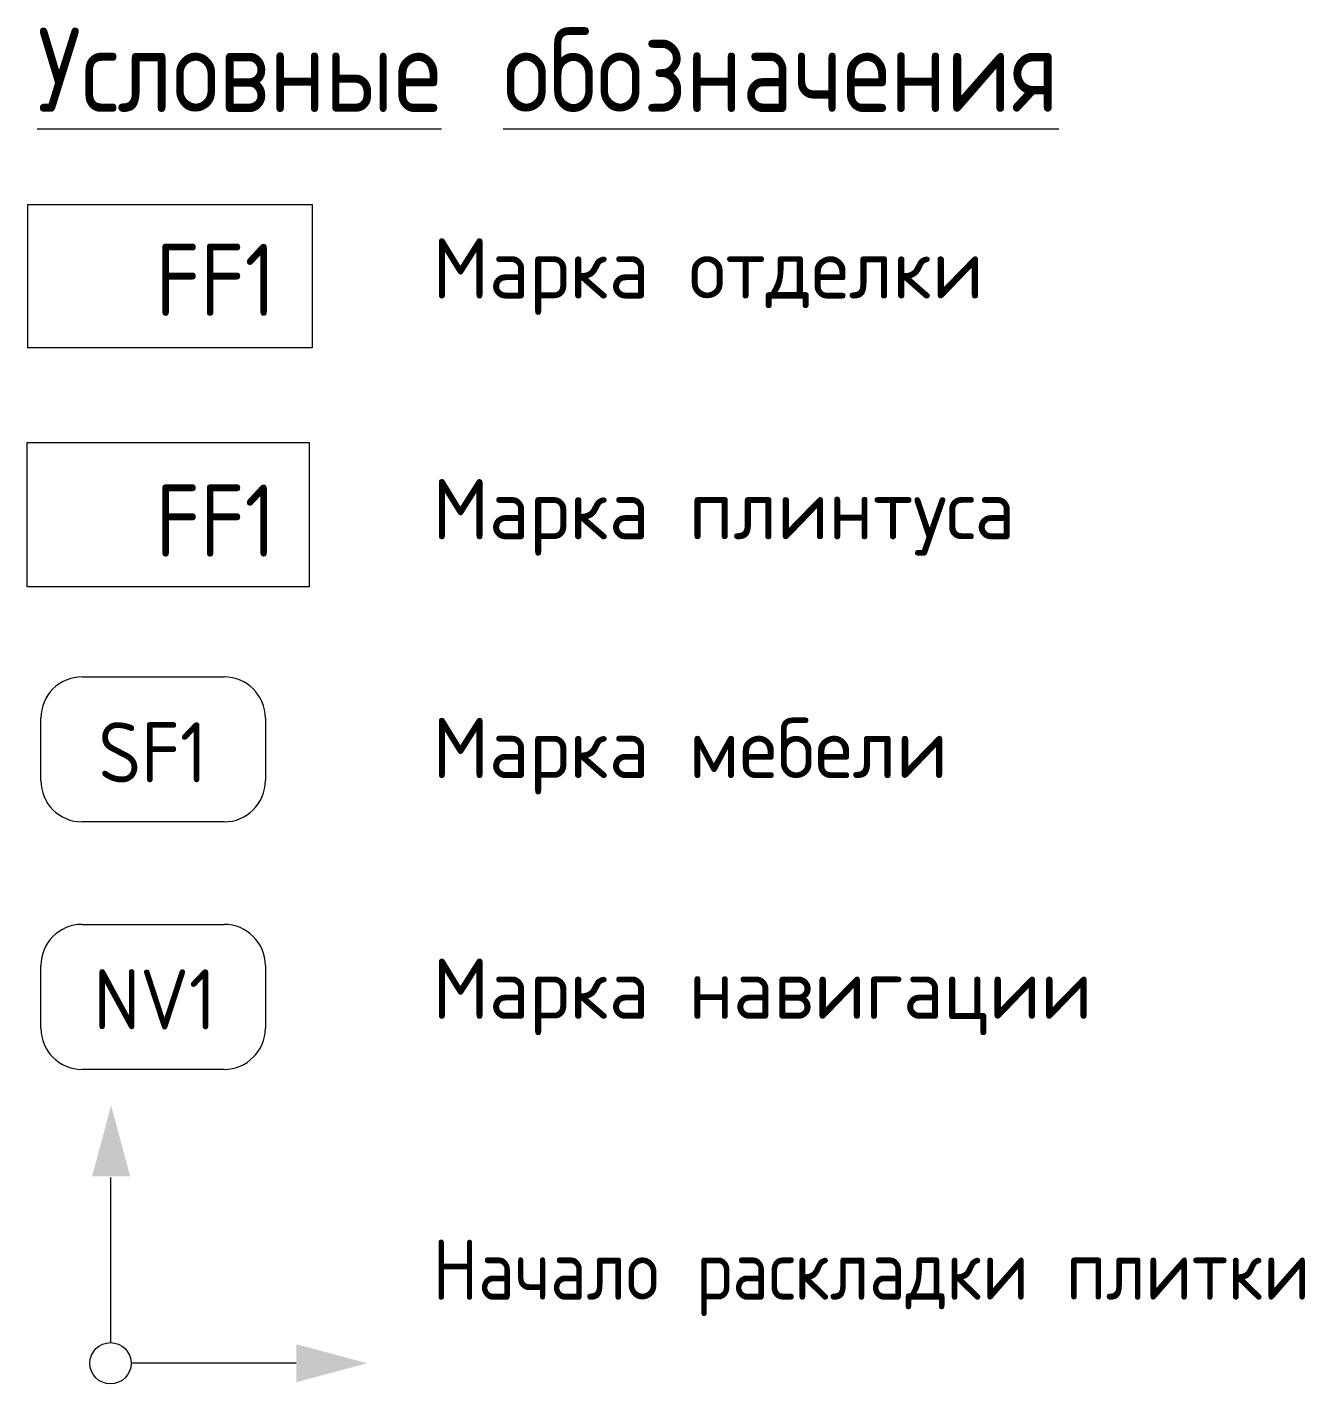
# Model space of a CAD drawing. Header units: millimetres. Extents: x 80461 to 154144, y -1987 to 15370.
# Drawn here: x 111377 to 115092, y -1987 to 1957 of the extents above; entities that cross this region are included whole.
import ezdxf

# ---------------------------------------------------------------- set-up
doc = ezdxf.new("R2010")
doc.units = ezdxf.units.MM
doc.layers.add('A-DETL', color=7, linetype='Continuous', lineweight=9)
doc.layers.add('G-ANNO-TEXT', color=7, linetype='Continuous', lineweight=9)
for name, color, linetype, lineweight, true_color in [('A-DETL-GENF-1', 1, 'Continuous', 9, 0xff0000), ('G-ANNO-TEXT-1', 7, 'Continuous', 9, 0x3c3c3c), ('G-ANNO-TEXT-2', 7, 'Continuous', 9, 0x008000), ('G-ANNO-TEXT-3', 1, 'Continuous', 9, 0xff0000)]:
    doc.layers.add(name, color=color, linetype=linetype, lineweight=lineweight, true_color=true_color)
doc.styles.add('GOST Common_1', font='GOST_Common.ttf', dxfattribs={"height": 175})
doc.styles.add('GOST Common_2', font='GOST_Common.ttf', dxfattribs={"width": 0.9, "height": 210})
doc.styles.add('GOST Common_3', font='GOST_Common.ttf', dxfattribs={"width": 0.9, "height": 245})
doc.styles.add('GOST Common_4', font='GOST_Common.ttf', dxfattribs={"width": 0.9, "height": 175})
doc.styles.add('ISOCPEUR_1', font='isocpeur.ttf', dxfattribs={"width": 0.9, "height": 175})

msp = doc.modelspace()

# ---------------------------------------------------------------- hatches: boundary and pattern name
at = {"layer": 'A-DETL-GENF-1'}
for points in [[(111566.2, -1383.9), (111676.9, -1383.9), (111621.6, -1177.4)], [(112159.8, -1982.5), (112366.3, -1927.2), (112159.8, -1871.9)]]:
    msp.add_hatch(color=256, dxfattribs=at).paths.add_polyline_path(points)

# ---------------------------------------------------------------- linework, layer by layer
at = {"layer": 'A-DETL'}
for p, q in [((111377.4, 750.1), (112197.4, 750.1)), ((111377.4, 330.1), (111377.4, 750.1)), ((112197.4, 750.1), (112197.4, 330.1)), ((112197.4, 330.1), (111377.4, 330.1)), ((111537.4, 68.3), (111949.9, 68.3)), ((111417.4, -233.3), (111417.4, -51.7)), ((112069.9, -51.7), (112069.9, -233.3)), ((111949.9, -353.3), (111537.4, -353.3)), ((111537.4, -651.3), (111949.9, -651.3)), ((111417.4, -953), (111417.4, -771.3)), ((112069.9, -771.3), (112069.9, -953)), ((111949.9, -1073), (111537.4, -1073)), ((111619.8, -1387.2), (111619.8, -1867.2)), ((112159.8, -1927.2), (111679.8, -1927.2))]:
    msp.add_line(p, q, dxfattribs=at)
msp.add_circle((111619.8, -1927.2), 60, dxfattribs=at)
for centre, start, end in [((111537.4, -51.7), 90, 180), ((111949.9, -51.7), 0, 90), ((111537.4, -233.3), 180, 270), ((111949.9, -233.3), 270, 0), ((111537.4, -771.3), 90, 180), ((111949.9, -771.3), 0, 90), ((111537.4, -953), 180, 270), ((111949.9, -953), 270, 0)]:
    msp.add_arc(centre, 120, start, end, dxfattribs=at)
at = {"layer": 'G-ANNO-TEXT-1', "flags": 128}
msp.add_lwpolyline([(111379, 1441.6), (112206.1, 1441.6), (112206.1, 1024.4), (111379, 1024.4)], close=True, dxfattribs=at)

# ---------------------------------------------------------------- texts
at = {"layer": 'G-ANNO-TEXT', "attachment_point": 1}
for s, insert, char_height, width, style in [('\\LУсловные', (111407, 1955.6), 245, 1550.544, 'GOST Common_3'), ('\\L\\fGOST Common|b0|i0|c204|p34|;\\W.9;\\L ', (112686.3, 1955.6), 245, 90.911, 'GOST Common_3'), ('\\Lобозначения', (112761.3, 1955.6), 245, 2111.164, 'GOST Common_3'), ('Начало', (112555.7, -1567.6), 175, 863.658, 'GOST Common_4'), ('\\fGOST Common|b0|i0|c204|p34|;\\W.9; ', (113268.3, -1567.6), 175, 65.658, 'GOST Common_4'), ('\\fGOST Common|b0|i0|c204|p34|;\\W.9; ', (114343.4, -1567.6), 175, 65.658, 'GOST Common_4'), ('раскладки', (113322.4, -1567.6), 175, 1237.405, 'GOST Common_4'), ('плитки', (114397.6, -1567.6), 175, 853.557, 'GOST Common_4')]:
    msp.add_mtext(s, dxfattribs=dict(at, insert=insert, char_height=char_height, width=width, style=style))
at = {"layer": 'G-ANNO-TEXT-1', "attachment_point": 1}
for s, insert, char_height, width, style in [('Марка', (112555.7, 1343.2), 175, 830.548, 'GOST Common_1'), ('\\fGOST Common|b0|i0|c204|p34|; ', (113240.9, 1343.2), 175, 72.954, 'GOST Common_1'), ('   FF1   ', (111407, 1327.3), 210, 929.316, 'GOST Common_2'), ('отделки', (113301.1, 1343.2), 175, 1099.915, 'GOST Common_1'), ('Марка', (112555.7, 643.2), 175, 830.548, 'GOST Common_1'), ('\\fGOST Common|b0|i0|c204|p34|; ', (113240.9, 643.2), 175, 72.954, 'GOST Common_1'), ('плинтуса', (113301.1, 643.2), 175, 1245.822, 'GOST Common_1'), ('Марка', (112555.7, -50.9), 175, 830.548, 'GOST Common_1'), ('\\fGOST Common|b0|i0|c204|p34|; ', (113240.9, -50.9), 175, 72.954, 'GOST Common_1'), ('мебели', (113301.1, -50.9), 175, 925.949, 'GOST Common_1'), ('Марка', (112555.7, -750.9), 175, 830.548, 'GOST Common_1'), ('\\fGOST Common|b0|i0|c204|p34|; ', (113240.9, -750.9), 175, 72.954, 'GOST Common_1'), ('навигации', (113301.1, -750.9), 175, 1414.177, 'GOST Common_1')]:
    msp.add_mtext(s, dxfattribs=dict(at, insert=insert, char_height=char_height, width=width, style=style))
at = {"layer": 'G-ANNO-TEXT-2', "char_height": 175, "attachment_point": 1, "style": 'ISOCPEUR_1'}
for s, insert, width in [('SF1', (111584.4, -63.7), 383.848), ('NV1', (111570.5, -782), 419.202)]:
    msp.add_mtext(s, dxfattribs=dict(at, insert=insert, width=width))
at = {"layer": 'G-ANNO-TEXT-3', "insert": (111407, 627.3), "char_height": 210, "width": 929.316, "attachment_point": 1, "style": 'GOST Common_2'}
msp.add_mtext('   FF1   ', dxfattribs=at)

doc.saveas('drawing.dxf')
